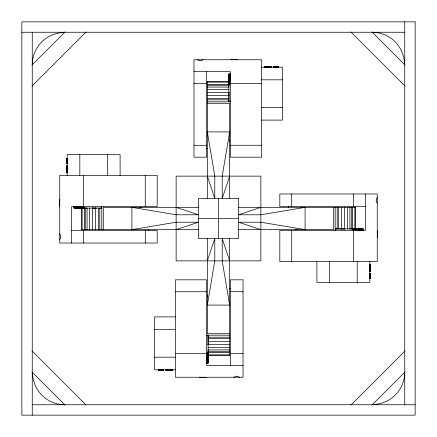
<?xml version="1.0" encoding="UTF-8"?>
<svg xmlns="http://www.w3.org/2000/svg" width="437" height="437" viewBox="0 0 437 437"><rect width="100%" height="100%" fill="white"/><g stroke="black" fill="none" stroke-linecap="round" stroke-linejoin="round"><path stroke-width="0.66" d="M208.094 352.714L208.11 362.404L206.772 362.415M208.094 357.22L208.099 353.03L206.761 353.03M208.088 339.899L208.088 336.665M208.11 360.301L208.05 359.056L208.11 361.896L206.772 361.907M208.088 353.538L208.094 350.184M208.088 337.107L208.088 335.638L206.75 335.638M208.088 356.767L208.088 357.127L208.088 354.833M228.912 100.335L228.912 101.362L230.25 101.362M228.906 81.162L228.906 80.834M228.912 80.233L228.912 79.873L228.912 80.545L230.239 80.561M230.244 75.574L228.906 75.661L228.906 79.228L230.239 79.228M228.89 77.147C229.201 79.698 227.879 73.727 230.228 75.454M228.912 100.461L228.912 97.101M230.228 74.585L228.89 74.596L228.906 86.816M207.351 297.679L207.357 295.166M206.756 361.426C208.848 362.623 208.76 357.723 206.756 358.908M229.643 141.834L229.649 139.321M208.094 343.952L208.094 344.908L208.088 339.276M208.094 356.166L208.094 358.477M228.906 95.599L228.906 94.682L228.912 96.686M228.906 93.048L228.906 92.092L228.912 94.343M228.906 84.286L228.912 78.523M59.76 239.613L60.874 236.712L59.76 233.806M377.24 197.387L376.126 200.288L377.24 203.194M31.934 65.069L65.069 31.934M31.988 86.045L86.045 31.988M350.955 405.012L405.012 350.955M371.931 405.066L405.066 371.931M203.194 59.76L200.288 60.874L197.387 59.76M233.806 377.24L236.712 376.126L239.613 377.24M76.699 208.11L77.944 208.05L75.104 208.11L75.093 206.772M359.853 228.89C357.302 229.201 363.273 227.879 361.546 230.228M230.228 73.7L228.89 73.716L228.89 74.809M228.89 74.181L230.228 74.17M228.89 75.104L230.228 75.093M228.884 75.754L230.228 75.672L228.906 75.574M206.777 361.257L208.116 361.246M206.772 361.546L208.11 361.536M206.772 362.83L208.11 362.819L208.11 363.284L206.772 363.3M75.574 206.756L75.574 208.094L76.344 208.094L76.338 206.756M341.903 228.912L342.318 228.906L341.401 228.906M361.426 230.244L361.426 228.906L357.772 228.906L357.772 230.239M21.85 32.256L404.744 32.256M230.703 59.459L237.422 59.459M261.61 67.183L282.422 67.183L282.422 120.104L261.61 120.104M193.973 71.652L230.392 71.652L230.392 157.189L261.61 157.189L261.61 59.76L193.973 59.76L193.973 157.189L206.608 157.189L206.608 71.652M228.906 75.929L230.244 75.929M228.906 76.338L230.244 76.338M228.906 76.846L230.244 76.846M228.906 77.36L230.244 77.36M228.906 77.77L230.244 77.77M228.906 77.884L230.244 77.884M228.906 78.092L230.244 78.092M261.61 79.818L282.422 79.818M228.933 81.32L207.351 81.32L207.351 198.431M228.901 81.823L230.239 81.823M207.351 82.151L228.933 82.151M228.901 82.975L230.239 82.975M193.973 83.543L206.608 83.543M230.392 83.543L261.61 83.543M228.901 83.97L230.239 83.97M207.351 84.401L228.933 84.401M207.351 85.281L228.933 85.281M207.351 87.083L228.933 87.083M207.351 89.574L228.933 89.574M207.351 92.529L228.933 92.529M207.351 95.605L228.933 95.605M207.351 98.462L228.933 98.462M207.351 99.789L228.933 99.789M230.239 101.559L228.901 101.559L228.906 82.347M207.351 101.81L230.283 101.81M207.351 103.296L229.649 103.296L229.649 198.431M261.61 107.464L282.422 107.464M193.973 145.297L206.608 145.297M230.392 145.27L261.61 145.27M206.308 148.29L207.646 148.29M67.183 158.434L66.883 158.412L66.883 163.422L67.183 163.422M66.883 158.478L67.183 158.494M66.883 158.615L67.183 158.56M66.883 158.68L67.183 158.68M66.883 158.778L67.183 158.778M66.883 158.893L67.183 158.877L66.883 158.981M67.183 159.134L66.883 159.155L67.183 159.226M66.883 159.265L67.183 159.33M67.183 159.374L66.883 159.434L67.183 159.505M66.883 159.543L67.183 159.587M66.883 159.713L67.183 159.713M66.883 159.784L67.183 159.767M66.883 159.838L67.183 159.816M66.883 159.942L67.183 159.942M66.883 160.27L67.183 160.281M66.883 160.368L67.183 160.368M66.883 160.597L67.183 160.57M66.883 160.652L67.183 160.658M66.883 160.74L67.183 160.74M66.883 160.882L67.183 160.887M67.183 160.914L66.883 160.991L67.183 161.067M66.883 161.133L67.183 161.155M66.883 161.198L67.183 161.264M66.883 161.297L67.183 161.351M67.183 161.521L66.883 161.521L67.183 161.592M66.883 161.788L67.183 161.766M66.883 161.837L67.183 161.837M66.883 161.909L67.183 161.958M66.883 162.001L67.183 162.007M66.883 162.269L67.183 162.269M66.883 162.318L67.183 162.296M66.883 162.411L67.183 162.411L66.883 162.515M66.883 162.602L67.183 162.58M66.883 162.843L67.183 162.843M66.883 163.05L67.183 163.05M66.883 163.214L67.183 163.236M66.883 163.329L67.183 163.329M67.183 165.809L66.883 165.809L66.883 172.522M66.883 165.825L67.183 165.907M66.883 165.978L67.183 165.978M66.883 166.071L67.183 166.071M66.883 166.295L67.183 166.295M66.883 166.524L67.183 166.546M66.883 166.601L67.183 166.584M66.883 166.688L67.183 166.688M66.883 166.972L67.183 166.929M66.883 167.163L67.183 167.163M66.883 167.316L67.183 167.316M66.883 167.442L67.183 167.431M66.883 167.464L67.183 167.458M66.883 167.595L67.183 167.579M66.883 167.682L67.183 167.65M66.883 167.748L67.183 167.781M66.883 167.835L67.183 167.901M66.883 167.923L67.183 167.972M67.183 168.07L66.883 168.092L67.183 168.147M66.883 168.256L67.183 168.229M66.883 168.327L67.183 168.354L66.883 168.387M66.883 168.474L67.183 168.507M66.883 168.595L67.183 168.595M66.883 168.644L67.183 168.66M66.883 168.742L67.183 168.802M66.883 168.911L67.183 168.879M66.883 168.988L67.183 168.966M66.883 169.064L67.183 169.048M66.883 169.146L67.183 169.141M66.883 169.201L67.183 169.228M66.883 169.338L67.183 169.354M66.883 169.376L67.183 169.441M66.883 169.518L67.183 169.529M66.883 169.605L67.183 169.632M66.883 169.66L67.183 169.72L66.883 169.813M66.883 169.878L67.183 169.878M66.883 169.933L67.183 169.971M66.883 170.037L67.183 170.097M66.883 170.108L67.183 170.14M66.883 170.233L67.183 170.244M66.883 170.321L67.183 170.332L66.883 170.457M66.883 170.485L67.183 170.485M66.883 170.599L67.183 170.588M66.883 170.665L67.183 170.687M67.183 170.78L66.883 170.943M67.183 171.146L66.883 171.178L67.183 171.271M66.883 171.32L67.183 171.359M66.883 171.599L67.183 171.599M66.883 171.768L67.183 171.768M66.883 171.916L67.183 171.916M66.883 171.976L67.183 171.976M66.883 172.145L67.183 172.183M66.883 172.282L67.183 172.282M66.883 172.353L67.183 172.325M67.183 172.462L66.883 172.462L67.183 172.522M207.067 176.133L176.133 176.133L176.133 207.067M229.933 176.133L260.867 176.133L260.867 207.067M365.348 206.608L279.811 206.608L279.811 193.973L377.24 193.973L377.24 261.61L279.811 261.61L279.811 230.392L365.348 230.392L365.348 193.973M198.431 207.351L103.296 207.351L103.296 229.649M238.569 207.351L355.68 207.351L355.68 228.933M79.228 206.761L79.228 208.094L77.36 208.094L77.36 206.756M94.343 208.088L92.092 208.088L93.048 208.094M96.686 208.088L94.682 208.094L95.599 208.094M84.286 208.094L73.716 208.11L73.7 206.772M78.523 208.088L101.559 208.094L101.559 206.761M83.462 208.088L86.816 208.094M198.431 218.5L238.569 218.5M363.3 230.228L363.284 228.89L335.441 228.901L335.441 230.239M339.276 228.912L344.908 228.912L343.952 228.906M353.68 228.906L354.653 228.906M363.284 228.89L362.819 228.89L362.83 230.228M198.431 229.649L81.32 229.649L81.32 208.067M238.569 229.649L333.704 229.649L333.704 207.351M71.652 230.392L157.189 230.392L157.189 243.027L59.76 243.027L59.76 175.39L157.189 175.39L157.189 206.608L71.652 206.608L71.652 243.027M207.067 260.867L176.133 260.867L176.133 229.933M229.933 260.867L260.867 260.867L260.867 229.933M370.117 264.538L369.817 264.538L370.117 264.478L370.117 271.224M369.817 264.647L370.117 264.647M369.817 264.718L370.117 264.718M369.817 264.86L370.117 264.817M369.817 265.024L370.117 265.024M369.817 265.084L370.117 265.084M369.817 265.232L370.117 265.232M369.817 265.401L370.117 265.401M370.117 265.516L369.817 265.598L370.117 265.68M369.817 265.729L370.117 265.729M369.817 265.854L370.117 265.794M369.817 266.057L370.117 266.057M369.817 266.089L370.117 266.313M369.817 266.352L370.117 266.335M369.817 266.423L370.117 266.423M369.817 266.515L370.117 266.575M369.817 266.69L370.117 266.679M369.817 266.778L370.117 266.756M369.817 266.876L370.117 266.843M369.817 266.903L370.117 266.898M370.117 267.029L369.817 267.023L370.117 267.149M369.817 267.187L370.117 267.171M369.817 267.329L370.117 267.307M369.817 267.357L370.117 267.368M369.817 267.482L370.117 267.482M369.817 267.559L370.117 267.602L369.817 267.668M369.817 267.783L370.117 267.783M369.817 267.859L370.117 267.859M369.817 267.947L370.117 267.936M369.817 268.012L370.117 268.034M369.817 268.089L370.117 268.072M369.817 268.198L370.117 268.192M369.817 268.263L370.117 268.258M369.817 268.356L370.117 268.34M369.817 268.493L370.117 268.476M369.817 268.547L370.117 268.553M369.817 268.646L370.117 268.673M369.817 268.711L370.117 268.771M369.817 268.837L370.117 268.853M369.817 268.908L370.117 268.968M369.817 269.028L370.117 269.028M369.817 269.094L370.117 269.099M369.817 269.219L370.117 269.165M369.817 269.318L370.117 269.252M369.817 269.35L370.117 269.421L369.817 269.427M369.817 269.602L370.117 269.536M369.817 269.651L370.117 269.656M369.817 269.837L370.117 269.837M369.817 270.159L370.117 270.186M369.817 270.312L370.117 270.312M369.817 270.416L370.117 270.399M369.817 270.454L370.117 270.476M369.817 270.705L370.117 270.705M369.817 270.929L370.117 270.929M369.817 271.022L370.117 271.022M369.817 271.093L370.117 271.093M369.817 271.191L370.117 271.175M369.817 273.6L370.117 273.578L370.117 278.588L369.817 278.56M369.817 273.671L370.117 273.622M369.817 273.786L370.117 273.764M369.817 273.95L370.117 273.95M369.817 274.157L370.117 274.157M369.817 274.403L370.117 274.398L369.817 274.485M369.817 274.54L370.117 274.589M369.817 274.682L370.117 274.704M369.817 274.731L370.117 274.731M369.817 274.96L370.117 274.911M369.817 275.042L370.117 275.031M369.817 275.091L370.117 275.081M369.817 275.408L370.117 275.386M369.817 275.447L370.117 275.447M369.817 275.698L370.117 275.649M369.817 275.758L370.117 275.714M370.117 275.813L369.817 275.845L370.117 275.96M369.817 276.004L370.117 276.026L369.817 276.118M369.817 276.168L370.117 276.168M370.117 276.26L369.817 276.342L370.117 276.43M369.817 276.632L370.117 276.67M370.117 276.752L369.817 276.779L370.117 276.823M369.817 277.058L370.117 277.058M370.117 277.134L369.817 277.162L370.117 277.233M369.817 277.287L370.117 277.287M369.817 277.413L370.117 277.413L369.817 277.49M369.817 277.555L370.117 277.55M369.817 277.664L370.117 277.67M369.817 277.768L370.117 277.774M369.817 277.866L370.117 277.812M369.817 278.019L370.117 278.019M369.817 278.085L370.117 278.107M369.817 278.222L370.117 278.222M369.817 278.325L370.117 278.309M369.817 278.44L370.117 278.385M369.817 278.522L370.117 278.522M229.354 288.71L230.692 288.71M230.392 291.703L243.027 291.703M175.39 291.73L206.608 291.73M175.39 316.896L154.578 316.896L154.578 369.817L175.39 369.817M154.578 329.536L175.39 329.536M229.649 333.704L207.351 333.704L207.351 238.569M206.717 335.19L229.649 335.19M206.761 335.441L208.099 335.441L208.094 354.287M208.067 337.211L229.649 337.211M208.067 338.538L229.649 338.538M208.067 341.395L229.649 341.395M208.067 344.471L229.649 344.471M208.067 347.426L229.649 347.426M208.067 349.917L229.649 349.917M208.067 351.719L229.649 351.719M208.067 352.599L229.649 352.599M175.39 353.457L206.608 353.457M230.392 353.457L243.027 353.457M206.761 354.025L208.099 354.025M208.067 354.849L229.649 354.849M206.761 355.177L208.099 355.177M208.067 355.68L229.649 355.68L229.649 238.569M206.761 356.439L208.099 356.439M154.578 357.182L175.39 357.182M206.761 357.772L208.094 357.772M206.756 359.116L208.094 359.116M206.756 359.23L208.094 359.23M206.756 359.64L208.094 359.64M206.756 360.154L208.094 360.154M206.756 360.662L208.094 360.662M206.756 361.071L208.094 361.071L208.094 361.426M243.027 365.348L206.608 365.348L206.608 279.811L175.39 279.811L175.39 377.24L243.027 377.24L243.027 279.811L230.392 279.811L230.392 365.348M163.422 369.817L163.4 370.117L158.412 370.117L158.434 369.817M199.578 377.541L206.297 377.541M32.256 404.744L415.15 404.744M81.162 208.094L80.834 208.094M99.893 208.088L101.362 208.088L101.362 206.75M80.233 208.088L79.873 208.088L80.545 208.088L80.561 206.761M75.574 208.094L75.929 208.094L75.929 206.756M361.426 228.906L361.339 230.244L361.246 228.884M336.665 228.912L335.638 228.912L335.638 230.25M352.823 228.912L350.184 228.906M355.838 228.906L356.166 228.906M356.767 228.912L357.127 228.912L352.714 228.906M336.539 228.912L337.107 228.912M139.321 207.351L141.834 207.357M295.166 229.643L297.679 229.649M371.931 31.934L405.066 65.069M350.955 31.988L405.012 86.045M31.988 350.955L86.045 405.012M31.934 371.931L65.069 405.066M362.404 228.89L362.415 230.228M361.896 228.89L361.907 230.228M75.743 206.777L75.754 208.116M75.454 206.772L75.464 208.11M74.585 206.772L74.596 208.11M74.17 206.772L74.181 208.11M404.744 21.85L404.744 404.744M377.541 230.703L377.541 237.422M369.817 261.61L369.817 282.422L316.896 282.422L316.896 261.61M361.071 228.906L361.071 230.244M360.662 228.906L360.662 230.244M360.154 228.906L360.154 230.244M359.64 228.906L359.64 230.244M359.23 228.906L359.23 230.244M359.116 228.906L359.116 230.244M358.908 228.906L358.908 230.244M357.182 261.61L357.182 282.422M356.439 228.901L356.439 230.239M355.177 228.901L355.177 230.239M354.849 207.351L354.849 228.933M354.025 228.901L354.025 230.239M353.457 193.973L353.457 206.608M353.457 230.392L353.457 261.61M353.03 228.901L353.03 230.239M352.599 207.351L352.599 228.933M351.719 207.351L351.719 228.933M349.917 207.351L349.917 228.933M347.426 207.351L347.426 228.933M344.471 207.351L344.471 228.933M341.395 207.351L341.395 228.933M338.538 207.351L338.538 228.933M337.211 207.351L337.211 228.933M335.19 207.351L335.19 230.283M329.536 261.61L329.536 282.422M291.703 193.973L291.703 206.608M291.73 230.392L291.73 261.61M288.71 206.308L288.71 207.646M278.588 67.183L278.588 66.883L273.578 66.883L273.622 67.183M278.462 67.183L278.473 66.883L278.385 67.183M278.309 66.883L278.325 67.183M278.222 66.883L278.222 67.183M278.107 67.183L278.123 66.883L278.019 67.183M277.866 66.883L277.866 67.183M277.774 66.883L277.746 67.183M277.664 66.883L277.648 67.183M277.555 66.883L277.582 67.183M277.495 66.883L277.49 67.183M277.413 66.883L277.457 67.183M277.287 66.883L277.287 67.183M277.216 66.883L277.222 67.183M277.184 66.883L277.162 67.183M277.058 66.883L277.058 67.183M276.878 67.183L276.823 66.883L276.779 67.183M276.67 66.883L276.719 67.183M276.632 66.883L276.632 67.183M276.43 66.883L276.43 67.183M276.342 66.883L276.337 67.183M276.26 66.883L276.26 67.183M276.113 66.883L276.118 67.183M276.075 66.883L276.026 67.183M275.96 66.883L276.004 67.183M275.867 66.883L275.884 67.183M275.802 66.883L275.813 67.183M275.703 66.883L275.687 67.183M275.212 66.883L275.234 67.183M275.163 66.883L275.163 67.183M275.042 66.883L275.081 67.183M274.993 66.883L274.988 67.183M274.731 66.883L274.731 67.183M274.682 66.883L274.704 67.183M274.589 66.883L274.589 67.183L274.485 66.883M274.403 66.883L274.398 67.183M274.157 66.883L274.157 67.183M273.95 66.883L273.95 67.183M273.786 66.883L273.764 67.183M273.671 66.883L273.671 67.183M271.191 67.183L271.191 66.883L264.478 66.883L264.478 67.183M271.175 66.883L271.093 67.183M271.022 66.883L271.022 67.183M270.929 66.883L270.929 67.183M270.705 66.883L270.705 67.183M270.454 66.883L270.476 67.183M270.399 66.883L270.416 67.183M270.312 66.883L270.312 67.183M270.071 66.883L270.028 67.183M269.837 66.883L269.837 67.183M269.684 66.883L269.656 67.183M269.602 66.883L269.602 67.183M269.536 66.883L269.525 67.183M269.405 67.183L269.405 66.883L269.356 67.183M269.219 66.883L269.219 67.183M269.165 66.883L269.099 67.183M269.077 66.883L269.028 67.183M268.908 67.183L268.902 66.883L268.853 67.183M268.788 66.883L268.739 67.183M268.673 66.883L268.673 67.183M268.613 66.883L268.613 67.183M268.526 66.883L268.476 67.183M268.405 66.883L268.405 67.183M268.34 66.883L268.34 67.183M268.263 66.883L268.258 67.183M268.121 66.883L268.089 67.183M268.034 66.883L268.012 67.183L267.947 66.883M267.854 66.883L267.859 67.183M267.783 66.883L267.799 67.183M267.646 66.883L267.668 67.183M267.619 66.883L267.602 67.183M267.482 66.883L267.471 67.183M267.395 66.883L267.357 67.183M267.329 66.883L267.28 67.183M267.209 66.883L267.187 67.183M267.127 66.883L267.122 67.183M267.062 66.883L267.067 67.183M266.963 66.883L266.903 67.183M266.86 66.883L266.86 67.183M266.734 66.883L266.794 67.183M266.69 67.183L266.668 66.883L266.625 67.183M266.515 66.883L266.515 67.183M266.401 66.883L266.417 67.183M266.352 66.883L266.313 67.183M266.22 66.883L266.259 67.183M266.144 66.883L266.149 67.183M266.057 66.883L266.057 67.183M265.854 67.183L265.822 66.883L265.729 67.183M265.641 66.883L265.68 67.183M265.401 66.883L265.401 67.183M265.232 66.883L265.232 67.183M265.084 66.883L265.084 67.183M265.024 66.883L265.024 67.183M264.811 66.883L264.86 67.183M264.718 66.883L264.718 67.183M264.675 66.883L264.647 67.183M264.538 66.883L264.538 67.183M218.5 198.431L218.5 238.569M208.11 362.191L208.11 363.284M208.094 353.68L208.094 354.653M172.462 370.117L172.462 369.817L172.522 370.117L165.776 370.117L165.809 369.817M172.353 369.817L172.353 370.117M172.282 369.817L172.282 370.117M172.183 369.817L172.14 370.117M171.976 369.817L171.976 370.117M171.916 369.817L171.916 370.117M171.768 369.817L171.768 370.117M171.599 369.817L171.599 370.117M171.484 370.117L171.402 369.817L171.32 370.117M171.271 369.817L171.271 370.117M171.206 369.817L171.178 370.117M170.943 369.817L170.943 370.117M170.862 369.817L170.922 370.117M170.791 369.817L170.785 370.117L170.736 369.817M170.446 369.817L170.457 370.117M170.386 369.817L170.321 370.117M170.288 369.817L170.222 370.117M170.151 369.817L170.124 370.117M170.097 369.817L170.097 370.117M169.944 370.117L169.977 369.817L169.878 370.117M169.829 369.817L169.813 370.117M169.72 369.817L169.671 370.117L169.643 369.817M169.512 369.817L169.529 370.117M169.452 369.817L169.441 370.117M169.376 369.817L169.354 370.117M169.228 369.817L169.228 370.117M169.141 369.817L169.146 370.117M169.048 369.817L169.064 370.117M168.966 369.817L169.032 370.117M168.928 369.817L168.911 370.117M168.802 369.817L168.813 370.117M168.742 369.817L168.737 370.117M168.66 369.817L168.595 370.117M168.507 369.817L168.524 370.117M168.474 369.817L168.453 370.117M168.327 369.817L168.327 370.117M168.229 369.817L168.256 370.117M168.158 369.817L168.163 370.117M168.043 369.817L168.092 370.117M167.972 369.817L167.972 370.117M167.923 369.817L167.901 370.117M167.835 369.817L167.781 370.117M167.748 369.817L167.682 370.117M167.595 369.817L167.595 370.117L167.573 369.817M167.464 369.817L167.398 370.117M167.316 369.817L167.349 370.117M167.163 369.817L167.163 370.117M166.814 369.817L166.841 370.117M166.688 369.817L166.688 370.117M166.601 369.817L166.606 370.117M166.524 369.817L166.546 370.117M166.295 369.817L166.295 370.117M166.071 369.817L166.071 370.117M165.978 369.817L165.978 370.117M165.907 369.817L165.907 370.117M163.329 369.817L163.378 370.117M163.236 369.817L163.214 370.117M163.05 369.817L163.05 370.117M162.843 369.817L162.843 370.117M162.597 369.817L162.602 370.117L162.515 369.817M162.46 369.817L162.411 370.117M162.318 369.817L162.296 370.117M162.269 369.817L162.269 370.117M162.089 369.817L162.04 370.117L161.958 369.817M161.909 369.817L161.919 370.117M161.592 370.117L161.564 369.817L161.521 370.117M161.144 369.817L160.996 370.117M160.887 369.817L160.914 370.117M160.832 369.817L160.832 370.117M160.663 369.817L160.696 370.117M160.57 369.817L160.597 370.117M160.368 369.817L160.33 370.117M160.248 369.817L160.221 370.117L160.122 369.817M159.942 369.817L159.942 370.117M159.866 369.817L159.838 370.117M159.756 369.817L159.784 370.117M159.713 369.817L159.713 370.117M159.587 369.817L159.587 370.117L159.505 369.817M159.434 369.817L159.418 370.117M159.336 369.817L159.374 370.117M159.248 369.817L159.205 370.117M159.134 369.817L159.188 370.117M158.981 369.817L158.981 370.117M158.915 369.817L158.877 370.117M158.778 369.817L158.778 370.117M158.675 369.817L158.68 370.117M158.615 369.817L158.56 370.117M158.494 369.817L158.494 370.117M148.29 229.354L148.29 230.692M145.297 230.392L145.297 243.027M145.27 175.39L145.27 206.608M120.104 175.39L120.104 154.578L67.183 154.578L67.183 175.39M107.464 154.578L107.464 175.39M101.81 206.717L101.81 229.649M99.789 208.067L99.789 229.649M98.462 208.067L98.462 229.649M95.605 208.067L95.605 229.649M92.529 208.067L92.529 229.649M89.574 208.067L89.574 229.649M87.083 208.067L87.083 229.649M85.281 208.067L85.281 229.649M84.401 208.067L84.401 229.649M83.97 206.761L83.97 208.099M83.543 175.39L83.543 206.608M83.543 230.392L83.543 243.027M82.975 206.761L82.975 208.099M82.151 208.067L82.151 229.649M81.823 206.761L81.823 208.099M79.818 154.578L79.818 175.39M78.092 206.756L78.092 208.094M77.884 206.756L77.884 208.094M77.77 206.756L77.77 208.094M76.846 206.756L76.846 208.094M59.459 199.578L59.459 206.297M32.256 32.256L32.256 415.15M64.752 404.744A32.196 32.196 0 0 1 32.551 372.548M32.256 64.752A32.196 32.196 0 0 1 64.452 32.551M372.248 32.256A32.196 32.196 0 0 1 404.449 64.452M404.744 372.248A32.196 32.196 0 0 1 372.548 404.449M229.649 131.914L222.215 176.133L222.215 198.431L229.649 176.133L207.351 176.133L214.786 198.431L214.786 176.133L207.351 131.914L229.649 131.914M214.786 260.867L207.351 305.086L229.649 305.086L222.215 260.867L222.215 238.569L229.649 260.867L207.351 260.867L214.786 238.569L214.786 260.867M198.431 222.215L176.133 229.649L176.133 207.351L198.431 214.786L176.133 214.786L131.914 207.351L131.914 229.649L176.133 222.215L198.431 222.215M260.867 207.351L238.569 214.786L260.867 214.786L305.086 207.351L305.086 229.649L260.867 222.215L238.569 222.215L260.867 229.649L260.867 207.351M208.11 361.317L206.772 361.328L208.094 361.339M415.15 21.85L21.85 21.85L21.85 415.15L415.15 415.15L415.15 21.85M67.183 160.16L66.883 160.177L67.183 160.221M67.183 166.814L66.883 166.814L67.183 166.841M67.183 171.446L66.883 171.43L67.183 171.484M238.569 198.431L198.431 198.431L198.431 238.569L238.569 238.569L238.569 198.431M370.117 270.028L369.817 270.028L370.117 270.071M370.117 275.25L369.817 275.234L370.117 275.261M75.683 208.11L75.672 206.772L75.661 208.094M275.479 67.183L275.479 66.883L275.447 67.183M270.186 67.183L270.186 66.883L270.159 67.183M265.554 67.183L265.57 66.883L265.516 67.183M170.588 370.117L170.588 369.817L170.577 370.117M166.972 370.117L166.972 369.817L166.929 370.117M161.772 370.117L161.75 369.817L161.739 370.117M161.297 370.117L161.313 369.817L161.286 370.117"/></g></svg>
